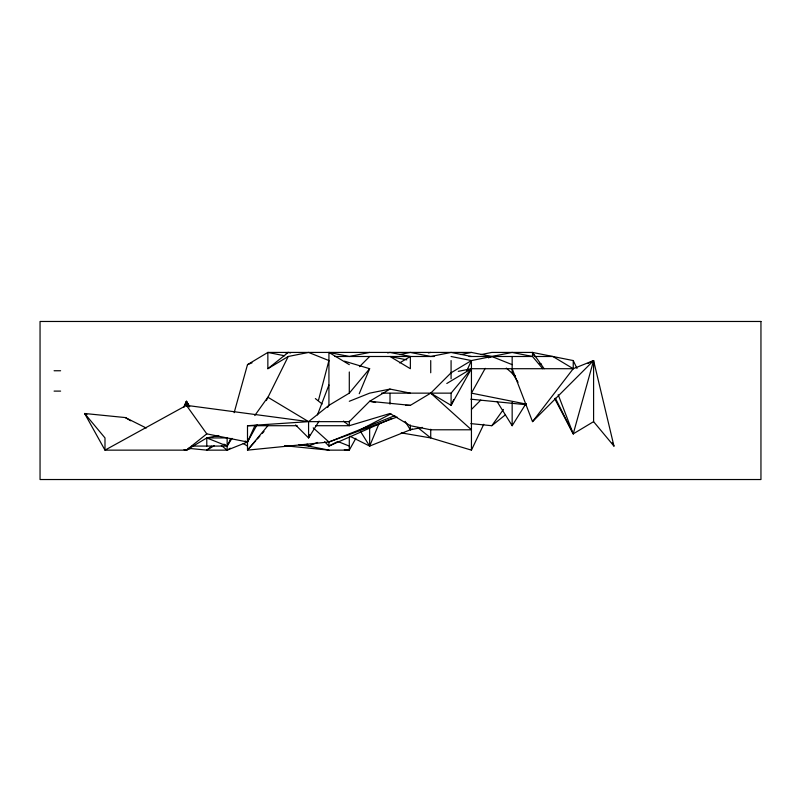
<?xml version="1.0" encoding="UTF-8"?>
<svg xmlns="http://www.w3.org/2000/svg" width="801" height="801" viewBox="0 0 801 801"><rect width="100%" height="100%" fill="white"/><g stroke="black" fill="none" stroke-linecap="round" stroke-linejoin="round"><path stroke-width="1.2" d="M318.438 400.46L328.931 360.57L308.575 352.43L288.22 356.495L267.854 368.71L267.854 352.43L471.439 352.43L491.804 356.495L512.159 364.645M234.152 412.695L247.499 364.645L267.854 352.43L284.625 355.774M588.094 363.324L593.591 360.57L593.591 421.646L573.236 433.862L593.591 360.57L573.236 368.71L471.439 368.71L458.272 371.344M309.897 434.482L308.575 437.927L295.579 424.941M317.426 414.918L328.931 385.001M184.05 406.968L186.423 401.291L189.707 406.538M359.238 393.712L369.651 368.71L344.5 361.171M349.837 436.175L369.651 446.077L379.123 423.349M183.88 406.888L186.423 401.291L189.416 406.678M188.275 448.3L206.778 450.142L227.144 450.142L247.499 442.002L255.129 425.211M266.332 400.57L288.22 356.495M453.626 399.759L451.083 405.356L430.728 393.141L410.362 405.356L405.576 405.356M466.863 370.643L471.439 360.57L512.159 352.43L532.515 356.495L542.698 368.71M401.241 432.88L430.728 437.927L471.439 450.142L483.764 424.27M191.97 446.077L227.144 446.077L230.988 438.367M146.253 428.024L125.346 417.571L84.626 413.496L104.991 450.142L186.423 405.356L206.778 433.862L247.499 442.002L257.081 424.76M355.874 438.287L349.296 450.142L328.931 450.142L284.515 445.706M471.439 368.71L451.083 405.356L451.083 393.141L471.439 368.71L446.798 383.499M485.216 368.35L471.439 393.141L526.407 404.135M86.888 414.517L84.626 413.496L104.991 437.927L104.991 450.142L186.423 450.142L206.778 437.927L227.144 446.077L231.739 438.718M319.078 421.116L308.575 437.927L308.575 421.646L328.931 405.356L349.296 393.141L369.651 368.71M327.619 407.459L328.931 405.356L328.931 352.43L349.296 356.495L369.651 352.43M497.061 401.551L512.159 425.711L525.957 403.654M254.768 415.539L267.854 397.216L308.575 421.646L349.296 421.646L369.651 401.291L390.007 389.076L410.362 393.141M470.828 423.619L491.804 425.711L503.439 409.431M512.159 368.71L532.515 421.646L573.236 368.71L573.236 360.57L532.515 352.43L491.804 352.43L481.021 354.583M268.125 425.401L247.499 450.142L328.931 442.002L397.056 417.021M255.749 440.79L247.499 450.142L247.499 425.711L308.575 421.646L186.423 405.356M257.401 438.918L259.874 436.114M262.358 433.311L264.01 431.439M359.469 366.678L369.651 356.495M471.439 409.431L480.77 400.1M532.515 421.646L593.591 360.57L613.956 446.077L593.591 421.646M267.854 368.71L288.22 352.43L290.613 352.901M184.03 449.671L186.423 450.142L206.778 433.862M211.624 446.267L206.778 450.142L214.278 445.646M491.804 425.711L505.371 414.858M230.197 439.869L232.23 438.437M221.326 445.496L227.144 450.142L230.358 448.22M399.649 362.923L410.362 356.495L410.362 368.71L390.007 356.495L406.778 359.849M471.439 450.142L471.439 360.57L451.083 372.785L430.728 393.141L471.439 429.787L430.728 429.787L410.362 425.711L390.007 413.496L349.296 425.711L315.774 425.711M337.782 441.471L328.931 446.077L324.605 441.741M358.808 430.537L390.898 413.857M391.839 418.392L328.931 446.077L328.931 442.002L313.201 427.844M247.499 364.645L252.025 362.833M186.423 450.142L190.948 448.34M349.296 401.291L369.651 393.141L390.007 389.076M488.41 357.857L491.804 356.495M298.803 444.775L308.575 446.077L317.627 442.452M328.931 442.002L394.863 415.629M360.46 431.369L369.651 446.077L412.285 429.016M285.817 352.901L288.22 352.43M387.614 352.901L390.007 352.43L410.362 356.495M399.589 354.583L410.362 352.43L430.728 356.495L451.083 352.43L471.439 356.495M428.335 352.901L430.728 352.43M460.665 354.583L471.439 352.43M218.753 435.534L206.778 437.927L227.144 437.927L227.144 450.142M405.116 421.386L410.362 429.787L422.347 427.394M334.918 356.495L434.322 356.495M469.046 356.495L532.515 356.495L532.515 352.43L544.149 368.71M534.918 356.495L552.88 356.495L573.236 368.71M54.088 370.753L60.606 370.753M54.088 391.108L60.606 391.108M381.626 393.141L451.083 393.141M247.499 425.711L297.151 425.711M344.33 449.721L349.296 450.142L349.296 437.526M470.828 399.188L526.347 404.745M410.362 405.356L369.651 401.291L375.639 402.482M451.083 356.495L471.439 360.57M306.633 444.525L308.575 446.077L328.931 450.142M539.303 363.284L541.566 364.185M337.982 441.551L349.296 446.077M245.236 441.101L247.499 442.002M328.931 352.43L349.296 364.645M243.214 443.504L247.499 446.077M223.93 444.144L227.144 446.077M125.346 417.571L130.703 420.785M506.342 368.13L515.554 376.18M418.122 427.854L430.728 437.927L430.728 429.226M315.364 398.568L322.142 404.004M343.479 421.066L349.296 425.711L349.296 421.066M307.123 444.034L308.575 446.077M518.067 382.237L512.159 372.785L512.159 356.495M554.622 398.498L573.236 433.862L558.187 394.733M532.515 352.43L534.197 355.774M555.383 398.167L573.236 433.862M189.176 406.788L186.423 401.291L186.423 406.267M573.236 360.57L576.99 368.44M612.344 442.703L613.956 446.077M512.159 402.332L512.159 425.711M451.083 360.57L451.083 378.813M430.728 360.57L430.728 372.785M410.362 425.001L410.362 429.787M390.007 393.381L390.007 404.165M369.651 427.634L369.651 446.077M349.296 371.974L349.296 393.141M206.778 437.526L206.778 446.077M760.95 321.471L40.05 321.471L40.05 479.529L760.95 479.529L760.95 321.471"/></g></svg>
